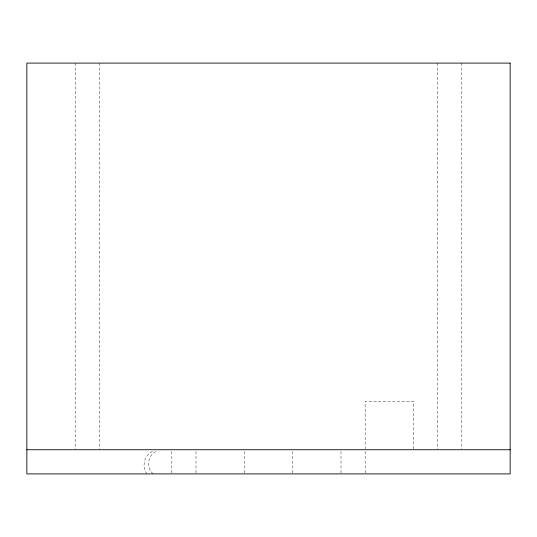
<?xml version="1.0" encoding="UTF-8"?>
<svg xmlns="http://www.w3.org/2000/svg" width="537" height="537" viewBox="0 0 537 537"><rect width="100%" height="100%" fill="white"/><g stroke="black" fill="none" stroke-linecap="round" stroke-linejoin="round"><path stroke-width="0.4" stroke-dasharray="2.69 2.01" d="M461.82 63.098L461.82 448.898M437.655 63.098L437.655 448.898M413.49 448.905L413.49 401.408L365.16 401.408L365.16 448.905M365.16 451.402L365.16 473.903M340.995 451.402L340.995 473.903M292.665 451.402L292.665 473.07M244.335 451.402L244.335 473.903M196.005 451.402L196.005 473.903M171.84 451.402L171.84 473.903M99.345 63.098L99.345 448.898M75.18 63.098L75.18 448.898M153.099 473.903A13.902 13.902 0 0 1 156.341 451.161M146.883 473.903A15.305 15.305 0 0 1 153.179 451.046"/><path stroke-width="0.81" d="M26.85 449.738L510.15 449.738M510.15 63.098L26.85 63.098L26.85 473.903L510.15 473.903L510.15 63.098"/></g></svg>
